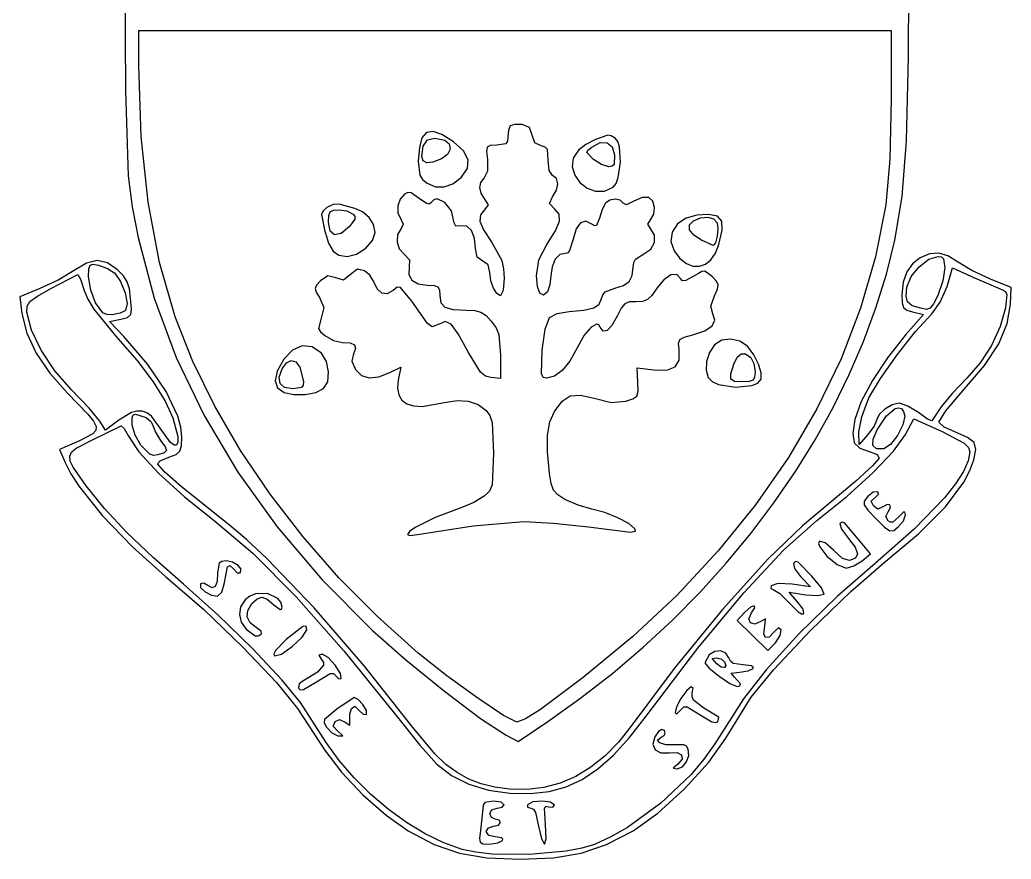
# Model space of a CAD drawing. Extents: x 0 to 752, y 0 to 143.
# Drawn here: x -0.1 to 97.5, y 0.3 to 82.9 of the extents above; entities that cross this region are included whole.
import ezdxf

# ---------------------------------------------------------------- set-up
doc = ezdxf.new("R2010")
doc.units = 0

msp = doc.modelspace()

# ---------------------------------------------------------------- linework, layer by layer
at = {"layer": 'Layer 1', "color": 7}
for points in [[(10.230562, 91.828113), (10.340805, 75.935464), (10.58334, 67.556987), (11.002755, 64.511357), (11.57229, 61.487896), (13.156966, 55.516784), (15.32786, 49.662254), (18.075463, 43.94291), (21.390267, 38.377354), (25.262763, 32.984192), (29.683444, 27.782025), (34.6428, 22.789459), (37.939069, 19.895026), (41.751276, 16.805462), (45.2989, 14.132617), (47.801419, 12.488341), (49.000864, 11.853341), (51.928922, 13.828898), (55.182799, 16.153503), (58.312963, 18.597946), (61.313936, 21.154734), (64.18024, 23.816374), (66.906398, 26.575371), (69.486931, 29.424235), (71.916362, 32.35547), (74.189213, 35.361585), (76.300008, 38.435086), (78.243267, 41.568479), (80.013513, 44.754273), (81.605268, 47.984974), (83.013056, 51.253088), (84.231397, 54.551123), (85.254815, 57.871586), (86.077832, 61.206983), (86.804334, 65.507567), (87.23318, 70.978934), (87.43713, 79.33426), (87.488944, 92.286725)], [(85.725054, 75.106436), (85.579533, 69.175356), (85.195887, 64.699485), (84.192054, 59.586133), (82.72148, 54.524045), (80.793672, 49.531409), (78.41814, 44.626417), (75.604391, 39.827258), (72.361934, 35.152123), (68.700277, 30.619201), (64.62893, 26.246683), (60.284799, 22.211785), (55.408195, 18.150428), (51.199663, 15.015114), (49.721096, 14.092379), (48.859753, 13.758342), (47.542348, 14.430274), (45.014473, 16.117545), (41.983889, 18.327368), (39.158358, 20.566957), (35.135449, 24.154889), (31.343223, 27.984666), (27.813927, 32.013708), (24.579807, 36.199433), (21.673109, 40.499259), (19.12608, 44.870606), (16.970964, 49.270891), (15.24001, 53.657534), (13.685582, 59.025272), (12.567716, 64.955249), (11.886414, 71.427623), (11.641674, 78.422549), (11.641674, 81.844496), (48.683364, 81.844496), (85.725054, 81.844496), (85.725054, 75.106436), (85.725054, 75.106436)], [(48.224753, 72.460601), (48.048364, 72.032858), (47.977808, 71.366989), (47.935916, 70.957436), (47.774961, 70.70994), (46.884196, 70.5556), (46.249747, 70.52859), (45.936105, 70.365982), (45.867203, 69.945404), (45.966973, 69.144488), (45.980203, 67.99355), (45.649473, 67.34532), (45.292837, 66.90104), (45.177633, 66.384), (45.307168, 65.827272), (45.684751, 65.26393), (46.055168, 64.695075), (45.684751, 64.205596), (45.274095, 63.699029), (45.230549, 63.089936), (45.590493, 62.236103), (46.390307, 60.995316), (47.378085, 59.204968), (47.571011, 58.395783), (47.62503, 57.467536), (47.528016, 56.246042), (47.272252, 55.738924), (46.898528, 55.948386), (46.557877, 56.488577), (46.30983, 57.227206), (46.213918, 58.031981), (46.046348, 58.794863), (45.508362, 59.160871), (44.970376, 59.553336), (44.802806, 60.395594), (44.69587, 61.417547), (44.397111, 62.168303), (43.939602, 62.588329), (43.356416, 62.618095), (42.849298, 62.578407), (42.686138, 62.935595), (42.422106, 64.092046), (41.790964, 64.93761), (41.034145, 65.267237), (40.684054, 65.174495), (40.393081, 64.875874), (40.221653, 64.768387), (39.974157, 64.809728), (39.264191, 65.299208), (38.461621, 65.872472), (38.143019, 65.894521), (37.817802, 65.757819), (37.365254, 65.262828), (37.134294, 64.602471), (37.148075, 63.902427), (37.429746, 63.288373), (37.672281, 62.790074), (37.465024, 62.37115), (37.117758, 61.770877), (37.068148, 61.061462), (37.296352, 60.371891), (37.782524, 59.831149), (38.294052, 59.275523), (38.276413, 58.561148), (38.22515, 57.839056), (38.527767, 57.282328), (39.154499, 56.924038), (40.075581, 56.797258), (40.724362, 56.76639), (41.085408, 56.629688), (41.241402, 56.321008), (41.275026, 55.774202), (41.38582, 55.05707), (41.790964, 54.614444), (42.599597, 54.390099), (43.920861, 54.327812), (44.732802, 54.28592), (45.336383, 54.124965), (45.840745, 53.79203), (46.355029, 53.2342), (46.825767, 52.596444), (47.104682, 51.942151), (47.272252, 49.882809), (47.272252, 47.589752), (46.319751, 47.695586), (45.774048, 47.83835), (45.287876, 48.229162), (44.09725, 50.165032), (43.079706, 52.009399), (42.386277, 52.960797), (41.825139, 53.211049), (41.20447, 52.951978), (40.520963, 52.669755), (40.075581, 53.022533), (38.523358, 55.209757), (37.420926, 56.559133), (37.084685, 56.578977), (36.688912, 56.268091), (36.112892, 55.940118), (35.573252, 55.999098), (35.106372, 56.42188), (34.748633, 57.185314), (34.387036, 57.762988), (33.866688, 58.20837), (33.192, 58.345071), (32.490854, 57.820314), (31.807346, 57.291147), (31.044464, 57.502814), (30.259533, 57.718891), (29.527519, 57.220592), (29.148833, 56.787887), (29.011581, 56.457709), (29.105839, 56.094458), (29.421685, 55.562535), (29.853838, 54.596805), (29.598074, 53.5517), (29.35113, 52.528644), (29.528621, 52.192403), (29.950852, 51.823088), (30.806339, 51.342428), (31.714742, 51.15281), (32.465498, 51.095484), (32.87891, 50.905865), (32.974821, 50.557497), (32.773076, 50.02392), (32.614326, 49.313955), (32.984743, 48.471697), (33.563519, 47.896779), (34.334119, 47.655898), (35.276698, 47.752361), (36.371412, 48.189475), (37.429746, 48.718642), (37.182801, 47.448641), (37.117896, 46.636907), (37.239025, 45.975242), (37.54371, 45.464885), (38.029468, 45.107077), (38.693821, 44.903058), (39.534287, 44.854069), (41.733637, 45.22614), (42.983794, 45.437255), (44.088431, 45.38048), (45.047546, 45.052507), (45.86114, 44.450028), (46.224391, 43.962753), (46.438814, 43.250583), (46.566696, 40.25197), (46.438814, 37.143114), (46.16486, 36.50646), (45.649473, 36.018634), (44.635236, 35.401272), (43.46225, 34.889744), (40.829093, 33.905824), (38.854087, 32.918597), (38.28599, 32.526063), (38.089551, 32.255485), (38.333808, 32.147791), (39.087802, 32.243909), (44.564681, 33.103806), (49.565309, 33.51391), (52.462498, 33.35516), (55.915313, 32.984743), (60.047225, 32.486444), (60.553792, 32.553141), (60.501427, 32.808354), (59.90446, 33.324843), (58.821322, 33.897556), (57.519902, 34.410738), (56.268091, 34.748633), (54.901076, 35.11905), (53.586978, 35.701134), (52.888588, 36.137696), (52.471318, 36.600718), (52.232641, 37.248947), (52.070033, 38.241135), (51.879312, 40.36552), (51.893644, 42.033499), (52.119642, 43.33106), (52.563922, 44.344195), (53.3246, 45.371661), (54.124965, 45.896418), (55.123767, 45.971383), (56.479758, 45.649473), (58.164273, 45.243778), (59.584204, 45.367251), (60.302438, 45.583879), (60.673406, 45.85673), (60.799635, 46.334634), (60.783649, 47.166419), (60.713094, 48.648086), (62.37115, 48.436419), (63.640049, 48.428151), (64.452541, 48.74069), (64.841699, 49.403803), (64.840596, 50.447254), (64.792089, 51.055245), (64.928791, 51.421803), (65.356534, 51.662684), (66.181153, 51.893644), (67.372881, 52.298236), (68.094973, 52.775589), (68.354045, 53.332317), (68.15671, 53.975034), (67.953862, 54.711458), (68.333099, 55.738924), (68.622487, 56.378334), (68.690286, 56.806077), (68.526575, 57.167675), (68.121432, 57.608647), (67.393827, 58.151044), (67.094517, 58.129546), (66.745598, 57.926148), (65.519694, 57.229411), (65.168018, 57.221694), (64.981708, 57.432258), (64.617905, 57.844016), (64.029207, 57.789446), (63.334675, 57.318157), (62.653373, 56.479758), (62.160035, 55.774202), (61.722921, 55.359688), (61.239505, 55.170069), (60.60726, 55.139201), (59.957928, 55.136997), (59.513649, 54.962812), (59.148744, 54.524045), (58.737537, 53.728089), (58.220497, 52.827954), (57.749759, 52.321387), (57.358396, 52.244768), (57.07948, 52.634478), (56.937611, 52.869295), (56.731663, 52.945363), (56.175487, 52.660936), (55.506862, 51.860571), (54.821701, 50.623643), (54.084726, 49.306789), (53.344443, 48.370274), (52.584317, 47.81079), (51.78781, 47.62503), (51.458735, 47.707712), (51.298331, 48.074822), (51.364477, 50.376698), (51.664338, 52.444859), (52.070033, 53.586978), (52.841735, 53.979444), (54.010312, 54.186701), (55.47434, 54.310724), (56.435661, 54.543889), (56.986876, 54.915959), (57.220592, 55.456702), (57.330284, 55.829875), (57.56896, 56.113751), (58.52587, 56.479758), (59.372537, 56.745444), (59.928163, 57.150036), (60.232434, 57.739837), (60.325038, 58.561148), (60.381262, 59.003223), (60.563163, 59.346079), (61.383372, 59.866427), (62.072943, 60.322282), (62.428477, 60.973268), (62.420209, 61.697014), (62.018372, 62.37115), (61.780247, 62.794484), (62.018372, 63.217818), (62.34359, 63.777853), (62.424067, 64.443721), (62.266419, 65.043444), (61.877261, 65.405041), (61.202573, 65.400631), (60.395594, 65.052263), (59.667989, 64.695075), (59.33726, 64.840596), (59.052281, 65.153136), (58.565558, 65.250701), (58.032532, 65.143214), (57.608647, 64.840596), (57.282328, 64.223235), (57.008925, 63.394207), (56.717883, 62.644553), (56.532674, 62.6203), (56.268091, 62.794484), (55.668368, 63.088833), (55.148021, 62.926776), (54.720278, 62.328156), (54.398368, 61.312816), (54.049999, 60.197156), (53.847703, 59.948558), (53.622256, 59.901704), (53.104113, 59.807998), (52.652116, 59.33726), (52.332411, 58.601938), (52.211144, 57.714481), (52.11854, 56.801668), (51.893644, 56.12698), (51.499525, 55.789636), (51.1484, 55.994688), (50.896495, 56.662761), (50.800032, 57.714481), (51.020518, 59.288753), (51.823088, 60.783649), (52.673614, 62.123103), (53.07104, 63.085526), (53.038519, 63.770136), (52.5992, 64.276152), (52.070033, 64.822958), (52.387533, 65.475597), (52.764564, 66.14367), (52.890242, 66.772056), (52.764564, 67.281379), (52.387533, 67.592265), (52.043574, 68.068515), (51.964199, 69.073932), (51.889234, 70.149905), (51.661582, 70.373699), (51.258643, 70.485044), (50.645692, 70.789315), (50.376698, 71.543378), (50.107705, 72.310671), (49.38892, 72.601712), (48.674545, 72.610532), (48.224753, 72.460601), (48.224753, 72.460601)], [(39.511136, 71.296434), (39.268601, 70.335114), (39.158358, 69.003377), (39.321518, 67.605494), (39.58996, 67.182712), (40.040303, 66.816153), (40.851692, 66.477707), (41.715998, 66.463375), (42.580305, 66.766544), (43.391694, 67.380598), (43.999685, 68.254275), (44.075201, 69.131259), (43.614936, 70.014857), (42.615582, 70.908378), (41.490551, 71.623856), (40.626796, 71.922615), (39.981323, 71.811269), (39.511136, 71.296434), (39.511136, 71.296434)], [(41.768915, 71.049489), (42.2154, 70.693404), (42.298082, 70.185183), (42.036806, 69.650504), (41.451415, 69.215044), (40.597582, 68.89148), (39.991796, 68.822578), (39.63075, 69.011645), (39.511136, 69.461988), (39.655554, 70.47402), (40.0844, 71.075948), (40.791059, 71.267771), (41.768915, 71.049489), (41.768915, 71.049489)], [(56.620869, 71.120045), (55.668368, 70.617336), (54.927535, 70.061711), (54.426342, 69.271819), (54.331119, 68.432317), (54.571587, 67.615967), (55.077465, 66.895528), (55.778474, 66.343761), (56.604333, 66.033427), (57.484762, 66.037286), (58.349481, 66.428097), (58.634942, 66.797825), (58.853843, 67.3817), (59.077086, 68.897543), (58.989443, 70.386928), (58.819737, 70.93773), (58.561148, 71.261156), (58.1538, 71.497076), (57.815904, 71.561017), (56.620869, 71.120045), (56.620869, 71.120045)], [(58.490592, 69.603099), (58.459724, 68.663828), (58.26735, 68.486888), (57.926148, 68.438932), (57.194133, 68.646189), (56.409202, 69.144488), (55.756563, 69.827995), (55.873421, 70.062262), (56.268091, 70.379211), (57.071763, 70.813569), (57.749759, 70.811364), (58.242545, 70.399055), (58.490592, 69.603099), (58.490592, 69.603099)], [(30.162519, 64.417263), (29.796512, 64.100314), (29.642171, 63.733755), (29.915574, 62.230039), (30.337806, 60.914288), (30.77988, 60.117781), (31.354247, 59.724764), (32.173354, 59.619482), (33.094435, 59.84989), (33.985751, 60.430871), (34.658785, 61.197061), (34.925022, 61.983095), (34.759657, 62.749284), (34.31648, 63.455943), (33.674865, 64.01708), (32.914187, 64.346707), (31.361964, 64.770041), (30.7887, 64.725944), (30.162519, 64.417263), (30.162519, 64.417263)], [(32.737798, 63.782262), (32.900958, 63.544688), (32.905368, 63.283963), (32.38502, 62.547539), (31.574182, 61.869544), (30.925401, 61.727331), (30.494902, 62.101055), (30.338908, 62.970873), (30.369225, 63.640049), (30.502068, 64.011568), (30.800275, 64.171421), (31.326686, 64.205596), (32.138076, 64.086533), (32.737798, 63.782262), (32.737798, 63.782262)], [(65.546152, 63.394207), (64.674129, 62.827557), (64.152679, 62.009553), (64.028105, 61.072486), (64.346707, 60.148649), (64.932649, 59.411949), (65.561586, 58.918336), (66.20706, 58.662847), (66.842612, 58.640523), (67.441783, 58.846402), (67.978116, 59.275523), (68.425152, 59.922926), (68.756432, 60.783649), (69.087713, 62.204132), (69.051884, 63.098755), (68.612565, 63.576659), (67.733376, 63.746985), (66.586848, 63.6632), (65.546152, 63.394207), (65.546152, 63.394207)], [(68.580043, 62.935595), (68.653355, 62.359575), (68.584453, 61.608268), (68.416332, 60.95618), (68.191987, 60.677816), (67.063098, 61.206983), (66.286435, 61.708038), (65.876882, 62.225629), (65.857589, 62.710148), (66.251708, 63.111984), (66.967737, 63.411845), (67.66723, 63.473582), (68.241046, 63.310422), (68.580043, 62.935595), (68.580043, 62.935595)], [(88.582556, 59.478371), (87.815264, 58.890775), (87.259638, 58.084898), (86.91568, 57.067354), (86.783388, 55.844757), (86.809846, 55.044392), (86.942138, 54.574757), (87.259638, 54.316788), (87.841722, 54.151423), (88.900056, 53.904478), (87.171444, 51.928922), (85.356842, 49.640274), (83.872969, 47.404544), (82.785972, 45.340792), (82.161996, 43.568083), (81.947022, 42.183981), (82.082621, 41.279436), (82.628325, 40.725464), (83.643664, 40.393081), (84.35363, 40.102039), (84.560887, 39.758081), (83.892262, 38.984174), (82.2546, 37.482663), (77.011437, 33.090576), (73.586735, 29.825175), (69.11362, 24.85321), (64.356078, 19.061036), (60.078093, 13.335008), (58.862525, 11.786299), (57.550219, 10.450497), (56.150269, 9.332149), (54.671771, 8.435804), (53.123819, 7.766008), (51.51551, 7.327309), (49.855937, 7.124255), (48.154197, 7.161393), (46.69568, 7.363069), (45.369456, 7.690009), (44.145757, 8.161643), (42.994819, 8.797401), (41.886875, 9.616714), (40.792161, 10.639013), (38.523358, 13.370286), (33.882122, 19.270498), (28.910157, 25.01196), (24.255692, 29.880297), (22.250094, 31.7638), (20.566957, 33.161132), (15.857371, 36.918218), (14.19711, 38.389963), (13.47612, 39.193636), (13.762752, 39.489087), (14.605009, 39.863914), (15.309463, 40.127946), (15.689802, 40.441588), (15.845244, 40.960282), (15.87501, 41.839471), (15.774138, 42.812297), (15.478135, 43.893851), (14.340426, 46.315342), (12.541258, 48.968342), (10.160006, 51.717255), (8.748894, 53.198922), (9.877784, 53.445867), (10.527667, 53.616744), (10.843514, 53.886839), (10.914621, 54.447977), (10.830285, 55.491979), (10.716183, 56.423534), (10.499555, 57.123578), (10.130792, 57.704559), (9.560284, 58.278926), (8.546047, 58.987789), (7.558269, 59.213787), (6.504344, 58.963535), (5.29167, 58.243648), (3.717398, 57.291147), (1.905001, 56.44448), (-0.070556, 55.633091), (0.141111, 54.010312), (0.622874, 52.061765), (1.534584, 50.090066), (2.869629, 48.111753), (4.621392, 46.143362), (6.62947, 44.070792), (7.174416, 43.38756), (7.430387, 42.871346), (7.410198, 42.470888), (7.126667, 42.134922), (5.820837, 41.451415), (3.84528, 40.604748), (4.409725, 39.334747), (4.964386, 38.22329), (5.784457, 36.951842), (8.078616, 34.082765), (11.007776, 31.035093), (14.287509, 28.116407), (18.032468, 24.847147), (21.889875, 21.144631), (25.191656, 17.673627), (27.269739, 15.098898), (29.915574, 11.041951), (31.587411, 8.858586), (33.712348, 6.618997), (36.002649, 4.59769), (38.17058, 3.069169), (40.739244, 1.725856), (43.215305, 0.868716), (45.929491, 0.415065), (49.212531, 0.282222), (52.491713, 0.415065), (55.205347, 0.868716), (57.7007, 1.725856), (60.325038, 3.069169), (62.734953, 4.804395), (65.369763, 7.21431), (67.766449, 9.835892), (69.461988, 12.206119), (71.931434, 16.227788), (74.174882, 18.964574), (77.787549, 22.77623), (81.744175, 26.620959), (85.019498, 29.456963), (88.427113, 32.29407), (91.060821, 34.95589), (92.88755, 37.399429), (93.487961, 38.525907), (93.874226, 39.581692), (94.058332, 40.611914), (93.891865, 41.288255), (93.249147, 41.799232), (92.004502, 42.33336), (90.932939, 42.822839), (90.417001, 43.285861), (91.104918, 44.41034), (92.957003, 46.566696), (94.93256, 48.875187), (96.326033, 51.011699), (97.163881, 53.015919), (97.472561, 54.927535), (97.543117, 56.550313), (95.497005, 57.361703), (93.675788, 58.21278), (92.251447, 59.090315), (91.306112, 59.666887), (90.403772, 59.919343), (89.508047, 59.8543), (88.582556, 59.478371), (88.582556, 59.478371)], [(91.016724, 58.490592), (90.809467, 57.211772), (90.311168, 55.774202), (89.908229, 54.960608), (89.574744, 54.530659), (89.194956, 54.404982), (88.653111, 54.504201), (87.808098, 54.764926), (87.343423, 55.134792), (87.189634, 55.70971), (87.277277, 56.585591), (87.702264, 57.625184), (88.481132, 58.605245), (89.425364, 59.333952), (90.346446, 59.619482), (90.674419, 59.567117), (90.880023, 59.385767), (91.016724, 58.490592), (91.016724, 58.490592)], [(9.278061, 57.961425), (9.855184, 57.130192), (10.296708, 56.021146), (10.493492, 54.965017), (10.336395, 54.292534), (9.816048, 54.027951), (9.031117, 53.869201), (8.504155, 53.88243), (8.096255, 54.054409), (7.37306, 55.033368), (6.905629, 56.294549), (6.702782, 57.608647), (6.723177, 58.38531), (6.839483, 58.768405), (7.134384, 58.853843), (7.69056, 58.737537), (8.550457, 58.415627), (9.278061, 57.961425), (9.278061, 57.961425)], [(6.279448, 56.268091), (6.6201, 55.394414), (7.205491, 54.411597), (9.348617, 51.78781), (11.441032, 49.389471), (13.070425, 47.259023), (14.250026, 45.373314), (14.993065, 43.709194), (15.479788, 41.878056), (15.49226, 41.331663), (15.367892, 41.04572), (15.1195, 41.030975), (14.759901, 41.298177), (13.758342, 42.721416), (12.885768, 43.874559), (12.435631, 44.207218), (11.963584, 44.379472), (11.460117, 44.392977), (10.915723, 44.249386), (9.666117, 43.497527), (8.360839, 42.509749), (7.796394, 43.391694), (6.760108, 44.666105), (5.009448, 46.49614), (3.388322, 48.361454), (2.041703, 50.385518), (1.085344, 52.369894), (0.635, 54.116145), (0.642166, 54.713112), (0.930452, 55.187708), (1.661915, 55.708607), (2.998613, 56.44448), (5.644448, 57.820314), (5.909031, 57.374932), (6.279448, 56.268091), (6.279448, 56.268091)], [(96.69645, 56.338647), (96.983633, 56.171628), (97.115374, 55.875625), (96.978672, 54.539479), (96.467695, 52.700072), (95.616067, 50.857358), (94.493241, 49.127093), (93.16867, 47.62503), (91.744329, 46.134543), (90.663946, 44.802806), (89.746723, 43.426972), (89.301341, 43.607771), (88.406167, 44.238361), (87.352243, 44.882181), (86.536443, 45.155584), (85.817107, 44.991873), (85.094463, 44.586729), (84.537184, 44.069138), (84.313942, 43.568083), (84.058178, 42.919853), (83.431997, 42.086415), (82.58533, 41.098637), (82.550052, 42.33336), (82.845504, 43.823847), (83.53783, 45.684751), (84.661759, 47.595264), (86.311547, 49.935726), (88.1267, 52.223271), (89.746723, 53.975034), (90.566932, 55.117153), (91.228391, 56.656147), (91.757558, 58.490592), (93.944781, 57.502814), (96.69645, 56.338647), (96.69645, 56.338647)], [(25.929183, 49.494753), (25.27489, 48.312396), (25.060467, 47.364856), (25.289222, 46.662056), (25.964461, 46.213918), (26.918064, 46.011622), (28.037032, 46.0243), (29.089853, 46.228801), (29.845019, 46.601974), (30.243548, 47.281623), (30.334498, 48.255621), (30.127792, 49.275921), (29.633352, 50.094476), (28.712271, 50.705223), (27.74158, 50.800032), (26.790733, 50.392132), (25.929183, 49.494753), (25.929183, 49.494753)], [(68.333099, 50.905865), (67.841965, 50.14629), (67.552577, 49.274267), (67.4947, 48.415473), (67.698098, 47.695586), (68.087394, 47.306014), (68.722257, 47.013181), (70.38803, 46.734266), (72.014117, 46.891913), (72.59937, 47.144783), (72.919213, 47.519197), (72.937954, 48.145378), (72.672268, 49.009684), (72.194915, 49.940136), (71.578656, 50.764754), (70.823491, 51.287858), (69.929419, 51.483539), (69.048576, 51.355106), (68.333099, 50.905865), (68.333099, 50.905865)], [(71.896156, 49.671142), (72.200427, 49.07142), (72.31949, 48.26003), (72.285315, 47.733619), (72.125462, 47.435412), (71.753943, 47.302569), (71.084767, 47.272252), (70.29267, 47.314144), (69.933829, 47.528016), (69.93879, 48.046159), (70.2381, 49.000864), (70.576546, 49.695947), (70.961295, 50.03715), (71.39896, 50.027779), (71.896156, 49.671142), (71.896156, 49.671142)], [(27.516684, 48.718642), (27.869462, 47.30753), (27.82316, 46.938767), (27.657795, 46.712217), (26.811128, 46.566696), (26.005802, 46.701744), (25.554356, 47.091453), (25.466713, 47.712673), (25.752794, 48.542253), (26.197074, 49.1304), (26.661197, 49.358052), (27.112092, 49.221902), (27.516684, 48.718642), (27.516684, 48.718642)], [(12.382508, 43.744472), (12.849939, 43.334368), (13.052786, 42.897805), (13.277682, 42.298082), (13.79362, 41.486693), (14.245617, 40.86437), (14.366884, 40.503324), (14.130964, 40.281184), (13.511397, 40.075581), (13.098537, 40.02101), (12.722057, 40.141727), (11.853341, 41.028081), (11.284486, 42.013655), (10.980215, 43.012458), (10.980215, 43.786364), (11.106719, 44.014568), (11.324174, 44.09725), (12.382508, 43.744472), (12.382508, 43.744472)], [(87.06561, 43.885583), (86.889773, 43.041672), (86.346825, 42.002631), (85.651742, 41.102496), (85.019498, 40.675303), (84.279767, 40.66483), (83.917067, 40.988394), (83.938013, 41.622843), (84.34922, 42.545027), (85.279672, 43.92031), (86.10429, 44.630827), (86.447973, 44.723362), (86.730471, 44.633583), (86.940209, 44.356115), (87.06561, 43.885583), (87.06561, 43.885583)], [(93.48617, 40.393081), (93.32177, 39.504866), (92.839043, 38.440124), (92.053698, 37.217459), (90.981446, 35.855474), (88.039057, 32.787959), (84.137553, 29.386407), (80.432833, 26.161796), (76.671889, 22.480778), (73.407038, 18.918823), (71.1906, 16.051399), (68.368376, 11.641674), (67.291852, 10.129069), (66.020198, 8.629281), (63.050248, 5.798788), (59.776027, 3.411474), (58.124034, 2.465656), (56.515036, 1.728612), (55.281415, 1.357231), (53.736909, 1.066051), (50.112115, 0.740834), (46.434404, 0.786033), (44.823752, 0.957875), (43.497527, 1.234723), (41.684373, 1.883297), (39.840212, 2.778678), (38.000185, 3.893167), (36.199433, 5.199066), (34.473094, 6.668676), (32.85631, 8.274298), (31.38422, 9.988234), (30.091963, 11.782785), (27.551962, 15.698621), (25.740116, 17.939313), (22.846785, 21.00352), (19.430902, 24.325697), (16.051399, 27.340295), (13.043967, 29.962428), (10.459868, 32.442347), (8.272644, 34.796589), (6.455837, 37.04169), (5.181978, 38.854087), (4.890041, 39.46759), (4.837468, 39.952108), (5.03129, 40.357252), (5.478532, 40.73263), (7.161393, 41.592526), (9.913062, 42.933083), (10.212923, 42.686138), (10.618618, 41.910026), (11.643328, 40.366623), (13.577543, 38.294052), (16.140145, 35.956898), (19.050012, 33.619743), (22.872141, 30.392927), (27.137448, 26.114391), (31.839317, 20.790751), (36.971134, 14.42862), (39.312698, 11.513792), (40.992804, 9.630839), (42.419901, 8.514628), (44.128118, 7.659692), (46.067846, 7.075955), (48.189475, 6.773338), (50.209542, 6.74619), (52.040267, 6.946419), (53.727125, 7.399656), (55.31559, 8.131533), (56.851139, 9.16768), (58.379247, 10.533731), (59.945388, 12.255315), (61.595039, 14.358065), (66.704808, 21.04872), (71.225878, 26.502447), (75.138407, 30.699403), (78.422549, 33.619743), (81.361631, 35.984458), (83.943525, 38.32933), (85.943335, 40.436076), (87.136166, 42.086415), (87.947555, 43.638639), (90.734502, 42.368638), (92.904086, 41.235338), (93.353878, 40.805942), (93.48617, 40.393081), (93.48617, 40.393081)], [(83.396719, 35.948078), (83.072604, 35.527501), (83.052761, 35.149918), (83.416563, 34.633429), (84.243386, 33.796132), (85.081234, 32.964899), (85.601582, 32.596687), (85.989638, 32.62535), (86.43061, 32.984743), (86.928909, 33.597695), (87.136166, 34.184188), (87.086005, 34.428928), (86.973006, 34.47523), (86.465888, 33.972521), (85.888214, 33.460993), (85.657254, 33.446662), (85.442832, 33.584466), (85.204706, 34.012209), (85.442832, 34.466411), (85.652845, 34.885886), (85.588353, 35.149918), (85.318808, 35.195669), (84.913665, 34.9603), (84.428595, 34.748633), (83.996442, 35.066133), (83.767136, 35.529154), (84.172831, 35.9128), (84.481512, 36.203842), (84.419775, 36.441967), (83.961164, 36.39346), (83.396719, 35.948078), (83.396719, 35.948078)], [(80.680329, 33.302243), (80.82585, 32.777486), (81.526996, 31.855853), (82.168611, 30.978318), (82.400121, 30.338908), (82.221527, 29.911165), (81.632829, 29.66863), (80.918454, 29.889116), (80.045328, 30.691686), (79.238349, 31.43693), (78.669494, 31.573631), (78.57186, 31.358657), (78.695401, 31.011391), (79.405918, 30.118422), (80.400862, 29.291598), (81.280051, 28.927796), (82.060573, 29.161511), (82.867552, 29.633352), (83.678942, 30.338908), (82.373663, 31.926409), (81.130121, 33.381618), (80.885381, 33.464301), (80.680329, 33.302243), (80.680329, 33.302243)], [(19.40279, 28.469185), (19.34822, 27.601571), (19.177894, 27.110989), (18.881891, 26.990824), (18.450289, 27.234462), (18.040185, 27.437309), (17.709456, 27.375573), (17.730953, 27.024448), (18.172477, 26.603871), (18.805823, 26.269283), (19.40279, 26.176128), (19.812894, 26.559774), (20.03779, 27.340295), (20.36411, 29.051268), (20.61326, 29.175843), (20.955013, 28.85724), (21.343069, 28.478004), (21.625291, 28.469185), (21.707974, 28.814797), (21.413625, 29.196789), (20.88115, 29.506021), (20.249457, 29.633352), (19.804626, 29.590357), (19.548311, 29.421685), (19.40279, 28.469185), (19.40279, 28.469185)], [(76.094215, 29.386407), (76.195638, 28.910157), (76.799771, 28.116407), (77.787549, 27.09335), (75.988381, 27.340295), (74.56404, 27.41526), (73.906991, 27.199184), (73.880533, 26.925781), (74.118658, 26.811128), (74.749248, 26.423072), (75.670881, 25.505849), (76.566055, 24.632724), (76.906155, 24.434286), (77.117271, 24.447515), (77.055535, 24.897307), (76.517548, 25.611683), (75.670881, 26.564183), (77.328938, 26.317239), (78.519563, 26.229044), (79.128105, 26.352517), (78.859112, 27.000746), (77.92866, 28.151684), (76.574875, 29.50988), (76.316354, 29.570513), (76.094215, 29.386407), (76.094215, 29.386407)], [(22.119181, 25.82335), (21.67435, 25.118345), (21.550326, 24.363731), (21.737188, 23.615731), (22.225014, 22.93057), (23.115778, 22.277931), (23.445405, 22.275726), (23.741959, 22.471959), (23.689043, 22.732132), (23.212792, 23.071681), (22.605904, 23.540214), (22.326438, 24.121196), (22.384315, 24.768323), (22.789459, 25.435294), (23.309255, 25.90989), (23.772827, 26.057065), (24.282702, 25.866896), (24.941405, 25.32946), (25.571995, 24.8488), (25.71035, 24.878015), (25.752794, 25.082516), (25.64007, 25.567241), (25.33387, 25.957295), (24.332863, 26.418662), (23.133417, 26.397165), (22.57917, 26.183638), (22.119181, 25.82335), (22.119181, 25.82335)], [(71.331712, 24.588627), (70.5556, 23.777237), (72.072545, 22.29557), (73.589491, 20.813902), (74.330325, 21.590014), (74.784526, 22.304389), (74.894769, 22.860014), (74.634596, 23.067271), (74.189213, 22.61307), (73.718475, 22.121385), (73.360185, 22.092722), (73.187103, 22.474163), (73.271991, 23.212792), (73.369005, 23.944807), (72.883935, 23.671404), (72.304056, 23.40682), (71.869698, 23.539112), (71.713153, 23.949216), (71.966712, 24.518071), (72.294134, 25.025189), (72.231296, 25.214808), (71.877415, 25.073696), (71.331712, 24.588627), (71.331712, 24.588627)], [(26.14085, 21.907514), (25.113384, 20.831541), (24.945263, 20.488685), (25.01196, 20.284735), (25.69657, 20.468841), (26.758211, 21.201958), (27.740478, 22.120283), (28.186962, 22.860014), (28.130187, 23.212241), (27.812136, 23.190744), (26.14085, 21.907514), (26.14085, 21.907514)], [(67.803932, 20.390568), (67.380598, 19.614457), (67.817161, 19.072061), (68.782891, 18.291539), (69.841225, 17.590393), (70.5556, 17.286122), (70.834515, 17.355024), (70.88192, 17.546296), (70.308655, 18.203345), (69.960287, 18.59581), (70.802545, 18.697234), (71.658031, 18.807477), (72.143101, 19.050012), (72.147511, 19.19443), (71.966712, 19.305776), (71.155323, 19.40279), (70.158725, 19.55713), (69.895244, 19.774861), (69.744211, 20.108346), (69.446003, 20.574123), (68.94605, 20.791853), (68.360108, 20.738385), (67.803932, 20.390568), (67.803932, 20.390568)], [(29.633352, 19.931957), (29.815804, 19.644774), (29.82297, 19.380741), (29.245296, 18.697234), (27.798906, 17.815289), (27.428489, 17.528657), (27.375573, 17.109733), (27.547001, 16.941061), (27.873872, 16.977441), (29.139463, 17.744733), (30.488839, 18.547303), (30.826183, 18.558328), (31.044464, 18.344456), (31.335506, 18.044595), (31.573631, 18.062234), (31.514651, 18.571006), (30.995957, 19.380741), (30.298669, 20.130946), (29.703908, 20.461124), (29.377588, 20.355291), (29.633352, 19.931957), (29.633352, 19.931957)], [(69.320877, 19.72029), (69.462539, 19.320108), (69.316467, 19.138206), (68.978572, 19.19443), (68.544765, 19.508623), (68.117022, 20.020151), (68.509488, 20.108346), (68.994557, 19.993693), (69.320877, 19.72029), (69.320877, 19.72029)], [(65.016985, 16.086677), (64.590896, 15.281351), (64.46577, 14.724072), (64.625071, 14.583512), (65.052263, 15.028343), (65.314642, 15.268122), (65.643166, 15.279697), (66.921987, 14.499176), (68.077335, 13.815668), (68.449956, 13.720308), (68.650599, 13.79362), (68.756432, 14.252231), (67.274765, 15.134176), (66.273757, 15.927927), (66.118865, 16.265271), (66.145875, 16.615844), (66.237377, 17.163201), (66.031222, 17.237615), (65.600172, 16.868852), (65.016985, 16.086677), (65.016985, 16.086677)], [(31.150297, 15.063621), (29.937623, 14.044974), (29.895179, 13.68944), (30.127241, 13.264453), (30.651998, 12.708827), (31.256131, 12.417786), (31.732381, 12.408966), (31.256131, 12.876397), (30.797519, 13.379106), (30.973908, 13.828898), (31.401652, 14.031745), (31.961687, 13.758342), (32.415888, 13.46289), (32.420298, 13.934731), (32.415888, 14.569731), (32.596687, 15.098898), (32.914187, 15.328204), (33.337521, 14.922509), (33.747625, 14.543273), (34.078355, 14.534454), (34.04914, 14.922509), (33.712348, 15.495774), (33.249878, 16.002892), (32.843632, 16.19251), (31.150297, 15.063621), (31.150297, 15.063621)], [(62.441706, 12.311952), (62.250985, 11.598128), (62.476984, 11.046361), (63.046941, 10.739334), (63.888096, 10.759729), (64.650427, 10.79666), (65.091951, 10.552472), (65.143214, 10.12969), (64.734763, 9.630839), (64.276152, 9.256013), (64.664207, 9.172228), (65.18676, 9.366256), (65.59025, 9.851326), (65.795302, 10.481916), (65.722541, 11.112507), (65.57206, 11.391973), (65.312437, 11.54907), (64.346707, 11.535841), (63.543035, 11.532533), (62.944415, 11.721049), (62.729441, 12.002169), (63.076706, 12.276674), (63.365543, 12.457473), (63.482401, 12.717647), (63.41405, 12.951362), (63.147262, 13.052786), (62.807713, 12.841119), (62.441706, 12.311952), (62.441706, 12.311952)], [(45.508362, 5.221114), (45.296695, 3.104446), (45.190862, 2.34432), (45.243778, 1.944689), (45.53482, 1.789797), (46.143362, 1.76389), (46.98121, 1.874133), (47.448641, 2.116668), (47.472894, 2.261086), (47.351627, 2.372432), (46.778363, 2.469446), (46.108085, 2.614967), (45.86114, 2.998613), (46.068397, 3.36903), (46.566696, 3.52778), (47.064995, 3.638023), (47.272252, 3.880558), (47.113502, 4.136322), (46.743085, 4.233336), (46.372668, 4.392086), (46.213918, 4.762503), (46.421175, 5.13292), (46.919474, 5.29167), (47.417773, 5.401913), (47.62503, 5.644448), (47.320759, 5.900212), (46.566696, 5.997226), (45.720029, 5.847295), (45.554664, 5.610273), (45.508362, 5.221114), (45.508362, 5.221114)], [(49.918087, 5.644448), (49.931316, 5.401913), (50.235587, 5.29167), (50.495761, 5.189695), (50.703018, 4.872746), (51.011699, 3.52778), (51.280692, 2.288647), (51.576144, 1.76389), (51.761352, 2.297467), (51.681977, 3.704169), (51.576144, 5.282851), (51.711743, 5.490108), (51.999477, 5.432781), (52.400762, 5.401913), (52.563922, 5.60917), (52.190198, 5.892495), (51.346838, 5.997226), (50.450561, 5.916749), (49.918087, 5.644448), (49.918087, 5.644448)]]:
    msp.add_lwpolyline(points, dxfattribs=at)

doc.saveas('drawing.dxf')
